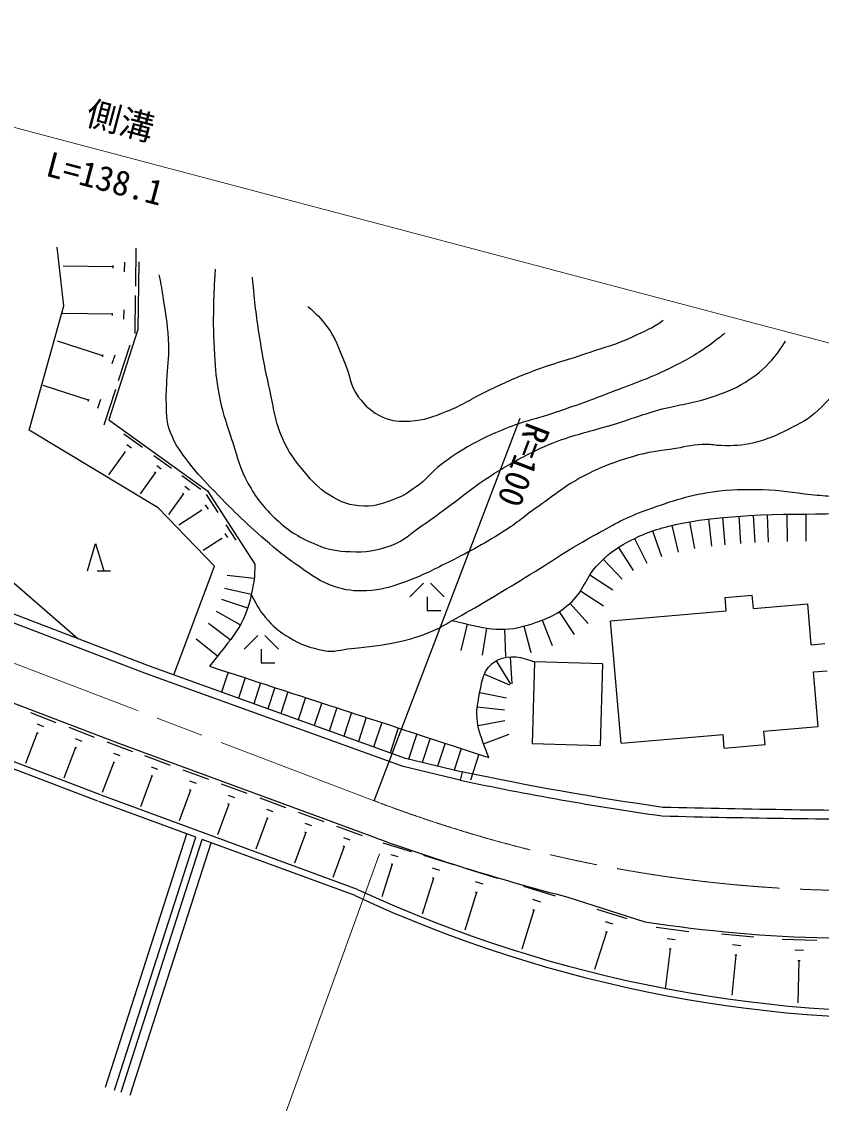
# Model space of a CAD drawing. Units: millimetres, scale not verified. Extents: x 40000 to 680000, y 20000 to 380000.
# Drawn here: x 389950 to 448528, y 259745 to 338998 of the extents above; entities that cross this region are included whole.
import ezdxf
from ezdxf.enums import TextEntityAlignment as Align

# ---------------------------------------------------------------- set-up
doc = ezdxf.new("R2010")
doc.units = ezdxf.units.MM
doc.header["$LTSCALE"] = 1000
doc.linetypes.add('CHAIN', pattern=[18.5, 12, -1.5, 3.5, -1.5])
for name, color, linetype, lineweight in [('M-BGD', 7, 'Continuous', 25), ('M-BMK', 2, 'CHAIN', 13), ('M-STR-HTXT', 7, 'Continuous', 13)]:
    doc.layers.add(name, color=color, linetype=linetype, lineweight=lineweight)
doc.styles.add('@ＭＳ ゴシック', font='')
doc.styles.add('ＭＳ ゴシック', font='')
doc.styles.get('@ＭＳ ゴシック').set_extended_font_data('@MS Gothic')
doc.styles.get('ＭＳ ゴシック').set_extended_font_data('MS Gothic')

msp = doc.modelspace()

# ---------------------------------------------------------------- linework, layer by layer
at = {"layer": 'M-BGD'}
for p, q in [((393029, 318176), (392560, 322484)), ((398309, 319621), (398350, 322401)), ((396662, 321035), (392998, 321089)), ((396660, 320948), (396663, 321122)), ((397491, 320675), (397501, 321370)), ((398535, 321393), (398463, 316453)), ((398259, 316145), (398299, 318926)), ((390511, 309063), (393029, 318176)), ((397440, 317200), (397450, 317895)), ((396611, 317560), (392947, 317613)), ((396610, 317473), (396612, 317647)), ((398463, 316453), (396332, 309818)), ((395906, 314523), (392581, 315591)), ((397053, 312716), (397891, 315325)), ((395880, 314442), (395933, 314605)), ((396584, 313946), (396794, 314598)), ((394859, 311262), (391533, 312330)), ((396005, 309455), (396843, 312064)), ((399315, 291782), (348839, 311057)), ((394833, 311180), (394885, 311344)), ((395537, 310684), (395746, 311337)), ((415768, 281914), (426470, 309940)), ((396332, 309818), (403566, 304613)), ((399952, 303382), (390511, 309063)), ((398805, 307792), (397426, 308784)), ((397990, 307750), (397646, 307998)), ((397520, 307461), (396324, 305798)), ((397563, 307430), (397477, 307492)), ((400935, 306260), (399643, 307189)), ((399732, 305949), (398626, 304413)), ((399772, 305920), (399691, 305978)), ((400172, 306221), (399849, 306453)), ((403075, 304720), (401684, 305721)), ((401779, 304385), (400702, 302888)), ((401822, 304354), (401735, 304417)), ((402253, 304678), (401905, 304928)), ((404349, 303029), (403488, 304364)), ((403566, 304613), (407026, 299246)), ((403626, 303272), (403411, 303606)), ((404077, 299104), (399952, 303382)), ((403118, 303181), (401454, 302108)), ((403145, 303139), (403091, 303222)), ((442480, 302764), (442617, 300769)), ((443543, 302828), (443644, 300830)), ((444554, 302871), (444624, 300872)), ((445997, 302907), (446032, 300908)), ((447384, 302924), (447403, 300925)), ((405658, 300998), (404927, 302133)), ((437580, 302086), (438035, 300139)), ((438872, 302355), (439235, 300388)), ((440250, 302564), (440487, 300578)), ((441286, 302669), (441469, 300678)), ((399106, 291220), (372014, 301565)), ((405044, 301204), (404861, 301488)), ((436161, 301688), (436823, 299801)), ((394771, 298759), (395371, 300759)), ((395371, 300759), (395971, 298759)), ((404612, 301127), (403248, 300247)), ((404635, 301091), (404589, 301162)), ((433665, 300477), (434738, 298789)), ((434846, 301125), (435733, 299333)), ((432558, 299607), (433926, 298148)), ((401096, 291139), (404077, 299104)), ((394077, 293783), (388870, 298287)), ((395471, 298759), (396471, 298759)), ((406983, 298204), (404996, 298429)), ((431568, 298462), (433250, 297380)), ((406773, 297039), (404820, 297467)), ((419395, 297866), (418395, 296866)), ((419895, 297866), (420895, 296866)), ((430894, 297298), (432568, 296204)), ((397144, 286082), (370052, 296427)), ((406508, 296031), (404610, 296661)), ((419645, 296866), (419645, 295866)), ((441473, 296816), (443465, 296987)), ((441558, 295819), (441473, 296816)), ((443551, 295990), (443465, 296987)), ((405962, 294797), (404219, 295778)), ((419645, 295866), (420645, 295866)), ((429327, 295762), (430424, 294090)), ((430115, 296382), (431451, 294894)), ((433089, 295092), (441558, 295819)), ((443551, 295990), (447536, 296333)), ((447793, 293344), (447536, 296333)), ((405230, 293700), (403629, 294899)), ((422581, 294864), (422124, 292917)), ((428088, 295148), (428805, 293281)), ((433859, 286125), (433089, 295092)), ((423993, 294570), (423687, 292594)), ((425312, 294480), (425385, 292481)), ((426730, 294701), (427239, 292767)), ((404300, 292519), (402734, 293762)), ((407255, 294021), (406255, 293021)), ((407755, 294021), (408755, 293021)), ((447793, 293344), (448789, 293429)), ((407505, 293021), (407505, 292021)), ((425730, 292466), (425854, 290470)), ((418058, 285006), (399315, 291782)), ((407505, 292021), (408505, 292021)), ((424709, 292170), (425755, 290466)), ((427511, 292088), (427339, 286091)), ((432509, 291946), (427511, 292088)), ((432509, 291946), (432337, 285948)), ((417885, 284430), (399106, 291220)), ((405075, 291325), (404600, 289872)), ((406317, 290920), (405829, 289427)), ((423842, 291191), (425678, 290399)), ((447964, 291351), (448960, 291436)), ((448306, 287366), (447964, 291351)), ((407450, 290550), (406951, 289022)), ((408489, 290211), (407979, 288650)), ((395717, 282345), (377044, 289476)), ((409443, 289899), (408924, 288308)), ((410747, 289473), (410214, 287842)), ((423507, 289840), (425472, 289468)), ((395539, 281878), (376855, 289013)), ((411932, 289086), (411387, 287418)), ((413040, 288724), (412484, 287021)), ((423322, 288793), (425310, 288575)), ((390592, 288370), (392461, 287656)), ((414114, 288373), (413547, 286637)), ((415194, 288020), (414616, 286250)), ((423379, 287420), (425342, 287802)), ((391040, 286914), (391157, 286870)), ((391079, 287542), (391546, 287363)), ((393395, 287300), (395263, 286586)), ((416322, 287652), (415732, 285847)), ((417540, 287254), (416938, 285411)), ((444321, 287023), (448306, 287366)), ((444406, 286027), (444321, 287023)), ((391098, 286892), (390242, 284650)), ((393882, 286472), (394349, 286293)), ((396198, 286229), (398066, 285516)), ((418889, 286814), (418281, 284952)), ((419881, 286489), (419299, 284707)), ((420963, 286136), (420409, 284440)), ((423786, 286095), (425658, 286797)), ((433859, 286125), (441332, 286767)), ((441417, 285770), (441332, 286767)), ((393901, 285822), (393045, 283580)), ((393843, 285844), (393959, 285800)), ((396684, 285401), (397151, 285223)), ((415946, 279177), (397144, 286082)), ((422146, 285750), (421623, 284148)), ((423443, 285326), (422822, 283425)), ((432337, 285948), (427339, 286091)), ((441417, 285770), (444406, 286027)), ((396704, 284752), (395847, 282510)), ((396645, 284774), (396762, 284729)), ((400844, 284510), (398967, 285200)), ((422206, 284007), (418058, 285006)), ((399550, 283707), (399433, 283750)), ((399933, 284205), (399464, 284378)), ((403660, 283476), (401783, 284165)), ((422065, 283424), (417885, 284430)), ((422206, 284007), (422065, 283424)), ((422200, 284060), (422206, 284007)), ((399492, 283728), (398664, 281476)), ((402749, 283171), (402280, 283344)), ((406476, 282442), (404599, 283131)), ((414561, 275424), (395765, 282327)), ((402308, 282694), (401480, 280441)), ((402366, 282673), (402249, 282716)), ((405565, 282137), (405096, 282309)), ((402706, 279245), (395593, 281858)), ((405124, 281660), (404296, 279407)), ((405182, 281638), (405065, 281681)), ((409292, 281407), (407415, 282097)), ((407940, 280626), (407113, 278373)), ((407999, 280604), (407881, 280647)), ((408381, 281103), (407912, 281275)), ((412108, 280373), (410231, 281063)), ((411197, 280068), (410728, 280241)), ((414924, 279339), (413047, 280028)), ((396089, 260927), (402049, 279487)), ((396755, 260713), (402706, 279245)), ((397231, 260560), (403176, 279073)), ((414369, 274962), (403176, 279073)), ((410756, 279591), (409929, 277339)), ((410815, 279570), (410697, 279613)), ((414014, 279034), (413544, 279207)), ((397898, 260346), (403834, 278831)), ((413572, 278557), (412745, 276304)), ((413631, 278536), (413513, 278579)), ((418495, 278181), (416429, 278819)), ((417529, 277801), (417013, 277960)), ((421618, 277218), (419417, 277897)), ((417080, 277260), (416341, 274866)), ((417144, 277240), (417015, 277280)), ((420589, 276813), (420039, 276982)), ((424839, 276225), (422538, 276935)), ((420110, 276237), (419298, 273605)), ((420179, 276216), (420041, 276258)), ((423763, 275801), (423188, 275978)), ((423263, 275200), (422409, 272432)), ((423335, 275177), (423191, 275222)), ((429063, 274923), (426746, 275637)), ((427980, 274496), (427400, 274674)), ((429960, 274855), (435605, 273053)), ((427476, 273890), (426596, 271037)), ((427548, 273867), (427403, 273912)), ((434297, 273261), (432111, 273959)), ((433268, 272867), (432722, 273041)), ((432786, 272299), (431909, 269553)), ((432854, 272277), (432717, 272320)), ((438810, 272324), (436435, 272622)), ((443588, 271921), (441206, 272151)), ((437444, 271048), (437078, 268123)), ((437830, 271723), (437236, 271798)), ((437518, 271039), (437370, 271057)), ((442626, 271292), (442030, 271350)), ((448203, 271680), (445660, 271751)), ((442259, 270607), (441976, 267672)), ((442334, 270599), (442185, 270614)), ((447228, 270944), (446592, 270962)), ((446889, 270190), (446802, 267110)), ((446968, 270187), (446809, 270192))]:
    msp.add_line(p, q, dxfattribs=at)
for centre, radius, start, end in [((469107, 505912), 226756, 258.06137, 261.83566), ((469107, 505912), 227406, 258.06137, 261.84534), ((459199, 1189679), 908499, 268.59388, 269.7864), ((459199, 1189679), 909149, 268.59146, 269.78628), ((468730, 425464), 155518, 250.15921, 255.56432), ((455248, 363104), 96660, 245.10667, 273.45981), ((455248, 363104), 97160, 245.1189, 273.36655), ((451441, 375335), 103500, 261.19859, 276.15304)]:
    msp.add_arc(centre, radius, start, end, dxfattribs=at)
for points, knots in [([(451122, 315338), (450837, 314424), (450604, 313743), (450056, 312788), (449499, 311816), (449116, 311287), (448295, 310526), (447564, 309848), (447042, 309588), (446151, 309142), (445190, 308661), (444628, 308414), (443588, 308144), (442668, 307906), (442114, 307921), (441164, 307932), (440744, 307936), (440513, 308029), (440093, 308023), (439218, 308012), (438735, 307876), (437872, 307731), (436625, 307521), (435903, 307492), (434693, 307125), (433231, 306681), (432412, 306384), (431060, 305672), (429718, 304964), (429080, 304374), (427833, 303510), (426790, 302788), (426277, 302280), (425199, 301611), (423597, 300616), (422667, 300108), (420977, 299272), (419805, 298691), (419152, 298342), (417917, 297911), (416894, 297555), (416293, 297350), (415211, 297302), (414275, 297261), (413719, 297318), (412833, 297625), (411781, 297988), (411267, 298393), (410349, 299022), (409435, 299648), (408938, 300025), (408104, 300753), (406465, 302184), (405570, 303018), (404066, 304590), (403307, 305385), (402865, 305820), (402197, 306693), (401583, 307494), (401223, 307961), (400854, 308901), (400501, 309798), (400581, 310386), (400548, 311350), (400531, 311880), (400571, 312177), (400594, 312707), (400636, 313716), (400753, 314279), (400722, 315288), (400682, 316619), (400555, 317361), (400348, 318677), (400239, 319374), (400202, 319609), (400035, 320456)], [0, 0, 0, 0, 1, 1, 1, 2, 2, 2, 3, 3, 3, 4, 4, 4, 5, 5, 5, 6, 6, 6, 7, 7, 7, 8, 8, 8, 9, 9, 9, 10, 10, 10, 11, 11, 11, 12, 12, 12, 13, 13, 13, 14, 14, 14, 15, 15, 15, 16, 16, 16, 17, 17, 17, 18, 18, 18, 19, 19, 19, 20, 20, 20, 21, 21, 21, 22, 22, 22, 23, 23, 23, 24, 24, 24, 25, 25, 25, 25]), ([(404129, 320870), (404043, 319596), (404027, 319243), (404004, 318199), (403973, 316783), (403990, 315988), (404071, 314574), (404135, 313463), (404188, 312837), (404392, 311743), (404658, 310313), (404961, 309545), (405409, 308160), (405790, 306982), (405918, 306274), (406518, 305191), (407156, 304040), (407633, 303436), (408597, 302540), (409612, 301598), (410320, 301188), (411598, 300654), (412482, 300285), (413045, 300219), (414002, 300169), (415193, 300108), (415898, 300225), (417020, 300627), (417992, 300975), (418394, 301470), (419248, 302050), (420114, 302639), (420577, 303001), (421422, 303620), (422374, 304318), (422864, 304769), (423847, 305422), (424931, 306142), (425555, 306528), (426714, 307123), (427680, 307618), (428225, 307901), (429244, 308276), (430731, 308823), (431616, 308971), (433129, 309437), (434500, 309859), (435247, 310162), (436627, 310553), (437993, 310940), (438811, 310961), (440162, 311395), (441163, 311717), (441748, 311878), (442655, 312409), (443527, 312920), (444012, 313255), (444701, 313994), (445244, 314576), (445575, 315027), (445900, 315592)], [0, 0, 0, 0, 1, 1, 1, 2, 2, 2, 3, 3, 3, 4, 4, 4, 5, 5, 5, 6, 6, 6, 7, 7, 7, 8, 8, 8, 9, 9, 9, 10, 10, 10, 11, 11, 11, 12, 12, 12, 13, 13, 13, 14, 14, 14, 15, 15, 15, 16, 16, 16, 17, 17, 17, 18, 18, 18, 19, 19, 19, 20, 20, 20, 20]), ([(441466, 316170), (441184, 315935), (440879, 315705), (440509, 315426), (439436, 314616), (438748, 314277), (437550, 313667), (435987, 312870), (435038, 312577), (433402, 311942), (431609, 311246), (430592, 310887), (428771, 310265), (427470, 309822), (426690, 309717), (425420, 309192), (424297, 308728), (423669, 308451), (422615, 307846), (421830, 307395), (421415, 307096), (420692, 306550), (419919, 305966), (419631, 305459), (418839, 304904), (418279, 304511), (417959, 304279), (417321, 304035), (416461, 303706), (415946, 303479), (415026, 303501), (413981, 303525), (413368, 303770), (412478, 304317), (411653, 304825), (411292, 305271), (410664, 306009), (409921, 306884), (409539, 307428), (409060, 308471), (408460, 309778), (408449, 310631), (408126, 312032), (407776, 313554), (407619, 314416), (407374, 315957), (407108, 317635), (407056, 318210), (406852, 320275)], [0, 0, 0, 0, 1, 1, 1, 2, 2, 2, 3, 3, 3, 4, 4, 4, 5, 5, 5, 6, 6, 6, 7, 7, 7, 8, 8, 8, 9, 9, 9, 10, 10, 10, 11, 11, 11, 12, 12, 12, 13, 13, 13, 14, 14, 14, 15, 15, 15, 16, 16, 16, 16]), ([(410920, 318135), (411598, 317537), (411830, 317292), (412307, 316661), (412983, 315765), (413127, 315113), (413583, 314087), (414022, 313100), (413961, 312383), (414610, 311519), (415156, 310791), (415573, 310409), (416400, 310029), (417114, 309700), (417606, 309693), (418391, 309738), (419480, 309800), (420077, 310047), (421092, 310447), (422292, 310919), (422873, 311382), (424037, 311936), (425298, 312535), (426006, 312872), (427312, 313366), (428955, 313989), (429923, 314204), (431584, 314777), (432771, 315186), (433467, 315345), (434609, 315868), (435553, 316300), (436140, 316526), (436930, 317117)], [0, 0, 0, 0, 1, 1, 1, 2, 2, 2, 3, 3, 3, 4, 4, 4, 5, 5, 5, 6, 6, 6, 7, 7, 7, 8, 8, 8, 9, 9, 9, 10, 10, 10, 11, 11, 11, 11]), ([(406773, 297039), (407242, 296127), (407408, 295758), (408026, 295102), (408541, 294557), (408876, 294282), (409517, 293894), (410436, 293338), (411038, 293138), (412090, 292927), (412866, 292772), (413323, 292995), (414110, 293074), (415453, 293209), (416213, 293273), (417533, 293561), (418476, 293767), (418998, 293928), (419896, 294283), (420550, 294542), (420876, 294780), (421492, 295121), (423471, 296217), (424547, 296890), (426486, 298056), (428576, 299314), (429670, 300150), (431813, 301317), (433218, 302082), (433983, 302585), (435488, 303127), (437425, 303824), (438524, 304248), (440559, 304557), (441971, 304772), (442784, 304725), (444213, 304715), (445614, 304704), (446386, 304478), (447782, 304360), (448430, 304305), (448794, 304226), (449445, 304245), (450219, 304269), (450663, 304340), (451399, 304580), (452173, 304832), (452610, 305028), (453260, 305519), (453761, 305898), (453933, 306240), (454269, 306770), (454818, 307639), (455079, 308164), (455444, 309126), (456055, 310738), (456272, 311691), (456627, 313379), (456809, 314248), (456849, 314867), (456897, 315588)], [0, 0, 0, 0, 1, 1, 1, 2, 2, 2, 3, 3, 3, 4, 4, 4, 5, 5, 5, 6, 6, 6, 7, 7, 7, 8, 8, 8, 9, 9, 9, 10, 10, 10, 11, 11, 11, 12, 12, 12, 13, 13, 13, 14, 14, 14, 15, 15, 15, 16, 16, 16, 17, 17, 17, 18, 18, 18, 19, 19, 19, 20, 20, 20, 20]), ([(421492, 295121), (423778, 294599), (425010, 294142), (427099, 294810), (428438, 295238), (429255, 295546), (430265, 296524), (431193, 297423), (431263, 298309), (432172, 299228), (432923, 299988), (433412, 300374), (434356, 300874), (435637, 301551), (436425, 301836), (437840, 302145), (439196, 302441), (439971, 302553), (441354, 302675), (446612, 303142), (449610, 302684), (454853, 303296), (457607, 303618), (459036, 304717), (461809, 304712), (463262, 304709), (463874, 304690), (465516, 304404)], [0, 0, 0, 0, 1, 1, 1, 2, 2, 2, 3, 3, 3, 4, 4, 4, 5, 5, 5, 6, 6, 6, 7, 7, 7, 8, 8, 8, 9, 9, 9, 9]), ([(407026, 299246), (407040, 298284), (406948, 297889), (406773, 297039), (406295, 294708), (405320, 293862), (403714, 291770)], [0, 0, 0, 0, 1, 1, 1, 2, 2, 2, 2]), ([(424177, 285086), (423541, 286740), (423061, 287688), (423410, 289339), (423667, 290555), (423673, 291651), (424784, 292209), (425736, 292688), (426600, 292424), (427511, 292088)], [0, 0, 0, 0, 1, 1, 1, 2, 2, 2, 3, 3, 3, 3])]:
    msp.add_open_spline(points, degree=3, knots=knots, dxfattribs=at)
msp.add_open_spline([(403714, 291770), (413945, 288428), (413945, 288428), (424177, 285086)], degree=3, dxfattribs=at)
at = {"layer": 'M-BMK'}
for p, q in [((398125, 288651), (371734, 298729)), ((415768, 281914), (398125, 288651))]:
    msp.add_line(p, q, dxfattribs=at)
msp.add_arc((451441, 375335), 100000, 249.10031, 275.72332, dxfattribs=at)
at = {"layer": 'M-STR-HTXT'}
for p, q in [((334969, 345635), (458153, 313071)), ((416161, 278037), (405327, 248158))]:
    msp.add_line(p, q, dxfattribs=at)

# ---------------------------------------------------------------- texts
at = {"layer": 'M-BGD', "style": 'ＭＳ ゴシック'}
msp.add_text('R=100', height=1833, rotation=249.1, dxfattribs=at).set_placement((426470, 309940), align=Align.BOTTOM_LEFT)
at = {"layer": 'M-STR-HTXT', "style": 'ＭＳ ゴシック'}
msp.add_text('側溝', height=1833, rotation=345.193, dxfattribs=at).set_placement((396817, 330320), align=Align.BOTTOM_CENTER)
at = {"layer": 'M-STR-HTXT', "style": '@ＭＳ ゴシック'}
msp.add_text('L=138.1', height=1833, rotation=345.192, dxfattribs=at).set_placement((396306, 328386), align=Align.TOP_CENTER)

doc.saveas('drawing.dxf')
